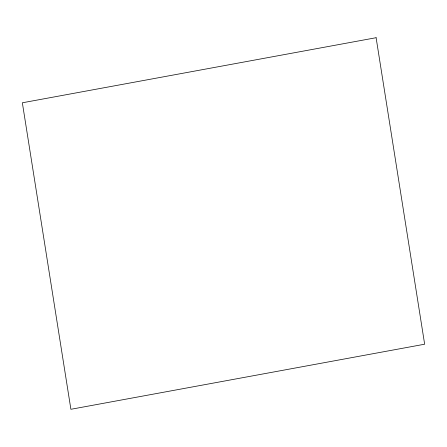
<?xml version="1.0" encoding="UTF-8"?>
<svg xmlns="http://www.w3.org/2000/svg" width="447" height="447" viewBox="0 0 447 447"><rect width="100%" height="100%" fill="white"/><g stroke="black" fill="none" stroke-linecap="round" stroke-linejoin="round"><path stroke-width="0.67" d="M376.106 37.71L22.35 102.788L70.894 409.29L424.65 344.212L376.106 37.71"/></g></svg>
